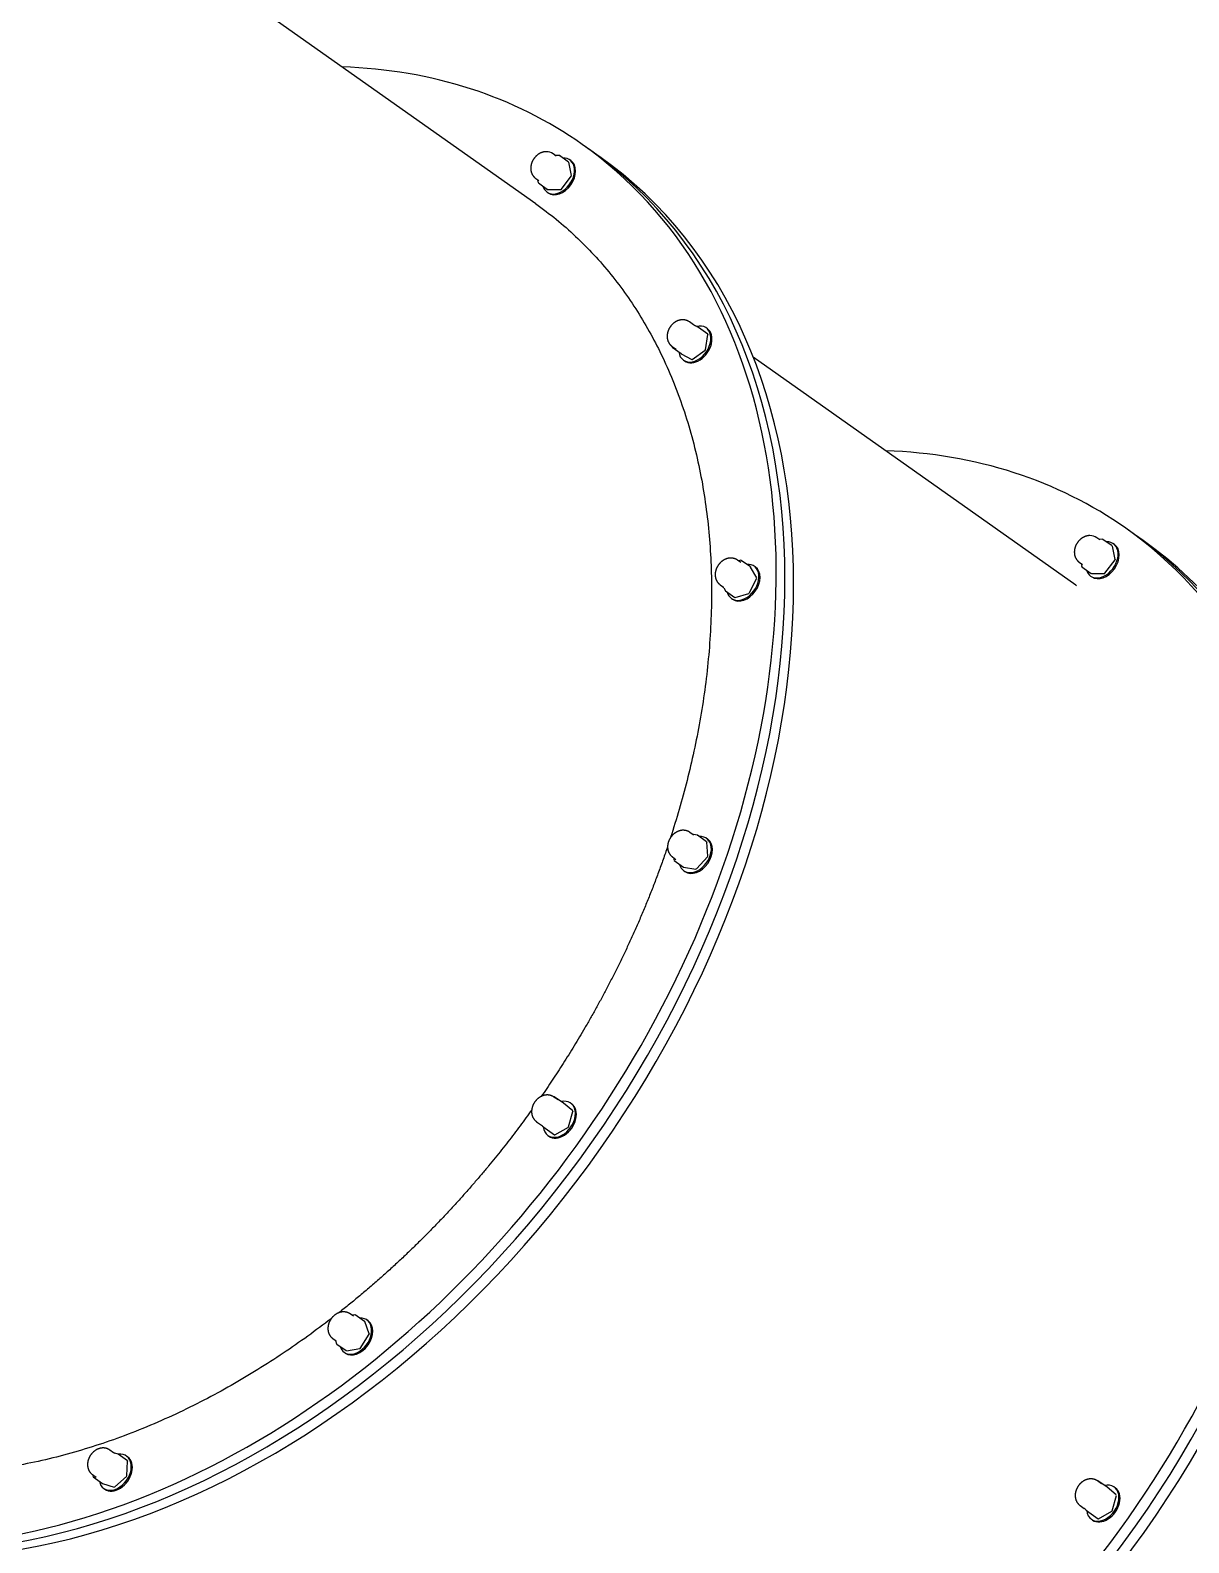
# Model space of a CAD drawing. Header units: millimetres. Extents: x 246416442 to 246896683, y 7418963194 to 7419503218.
# Drawn here: x 246837355 to 246837970, y 7419443311 to 7419444114 of the extents above; entities that cross this region are included whole.
import ezdxf
from ezdxf.lldxf.tags import DXFTag

# ---------------------------------------------------------------- set-up
doc = ezdxf.new("R2010")
doc.units = ezdxf.units.MM
doc.layers.add('L-Hatch Boundary', color=1, linetype='Continuous')
doc.layers.add('L-X-E-PLAY', color=9, linetype='Continuous')
doc.layers.add('L-SUB-SOIL DRAINAGE', color=170, linetype='SUBSOIL', lineweight=20)
doc.styles.get("Standard").update_dxf_attribs({"font": 'arial.ttf'})
tags = doc.linetypes.add('SUBSOIL', pattern='A,12.7,-5.08,["SSD",Standard,S=2.54,R=0,X=-2.54,Y=-1.27],-6.35', length=24.13).pattern_tags.tags
tags[6] = DXFTag(74, 10)

# ---------------------------------------------------------------- blocks, each defined once
blk = doc.blocks.new('Kubus Triple - Moduplay')
at = {"layer": 'L-X-E-PLAY', "lineweight": 25}
for p, q in [((-138899.23, -698636.68), (-139529.47, -698006.45)), ((-138865.49, -698613.86), (-138869.49, -698609.86)), ((-138884.16, -698613.57), (-138885.61, -698612.12)), ((-138882.6, -698613.52), (-138884.51, -698613.2)), ((-138878.22, -698617.84), (-138882.47, -698613.59)), ((-138877.86, -698625.21), (-138878.14, -698618.01)), ((-138876.91, -698617.29), (-138877.41, -698616.79)), ((-138861.49, -698617.86), (-138865.49, -698613.86)), ((-138896.93, -698623.43), (-138895.48, -698624.88)), ((-138896.09, -698624.27), (-138896.03, -698625.92)), ((-138895.95, -698626.08), (-138891.7, -698630.33)), ((-138884.51, -698631.48), (-138877.94, -698625.41)), ((-138892.26, -698631.64), (-138891.76, -698632.14)), ((-138891.57, -698630.4), (-138884.72, -698631.54)), ((-138827.5, -698714.26), (-138829.37, -698712.39)), ((-138825.17, -698716.15), (-138826.54, -698715.04)), ((-138820.9, -698720.42), (-138825.15, -698716.17)), ((-138840.78, -698723.61), (-138840.84, -698723.79)), ((-138840.78, -698724.05), (-138836.53, -698728.3)), ((-138840.68, -698723.71), (-138838.82, -698725.57)), ((-138823.54, -698728.43), (-138820.84, -698720.68)), ((-138820.67, -698717.56), (-138821.17, -698717.06)), ((-138836.51, -698728.32), (-138831.58, -698732.3)), ((-138836.01, -698731.91), (-138835.51, -698732.41)), ((-138831.31, -698732.33), (-138823.67, -698728.57)), ((-138650.77, -698885.15), (-138799.22, -698736.7)), ((-138824.14, -698843.01), (-138825.72, -698841.43)), ((-138824.07, -698841.79), (-138825.22, -698841.92)), ((-138819.61, -698846.11), (-138823.86, -698841.86)), ((-138837.03, -698852.74), (-138835.45, -698854.32)), ((-138822.58, -698859.77), (-138817.31, -698852.66)), ((-138817.27, -698852.42), (-138819.55, -698846.2)), ((-138817.01, -698846.6), (-138817.51, -698846.1)), ((-138835.46, -698854.61), (-138834.82, -698856.34)), ((-138834.77, -698856.43), (-138830.52, -698860.68)), ((-138830.31, -698860.75), (-138822.76, -698859.87)), ((-138615.49, -698863.86), (-138619.49, -698859.86)), ((-138832.36, -698860.95), (-138831.86, -698861.45)), ((-138634.16, -698863.57), (-138635.61, -698862.12)), ((-138632.6, -698863.52), (-138634.51, -698863.2)), ((-138628.22, -698867.84), (-138632.47, -698863.59)), ((-138627.86, -698875.21), (-138628.14, -698868.01)), ((-138626.91, -698867.29), (-138627.41, -698866.79)), ((-138611.49, -698867.86), (-138615.49, -698863.86)), ((-138646.93, -698873.43), (-138645.48, -698874.88)), ((-138646.09, -698874.27), (-138646.03, -698875.92)), ((-138645.95, -698876.08), (-138641.7, -698880.33)), ((-138634.51, -698881.48), (-138627.94, -698875.41)), ((-138642.26, -698881.64), (-138641.76, -698882.14)), ((-138641.57, -698880.4), (-138634.72, -698881.54)), ((-138873.65, -698981.14), (-138875.21, -698979.58)), ((-138871.68, -698981.67), (-138873.44, -698981.08)), ((-138867.33, -698985.99), (-138871.58, -698981.74)), ((-138867.99, -698993.7), (-138867.26, -698986.19)), ((-138866.51, -698984.75), (-138867.01, -698984.25)), ((-138886.52, -698990.9), (-138884.97, -698992.46)), ((-138885.98, -698991.44), (-138886.1, -698992.67)), ((-138886.03, -698992.87), (-138881.78, -698997.12)), ((-138881.69, -698997.18), (-138875.37, -698999.31)), ((-138875.14, -698999.27), (-138868.09, -698993.88)), ((-138881.86, -698999.1), (-138881.36, -698999.6)), ((-138970.37, -699105.64), (-138970.47, -699105.68)), ((-138968.43, -699107.71), (-138970.32, -699105.83)), ((-138965.86, -699109.95), (-138970.11, -699105.7)), ((-138981.63, -699117.14), (-138979.75, -699119.02)), ((-138961.73, -699114.78), (-138965.85, -699109.96)), ((-138965.32, -699122.72), (-138961.7, -699115.05)), ((-138961.62, -699110.99), (-138962.12, -699110.49)), ((-138978.88, -699120.03), (-138977.73, -699121.37)), ((-138977.72, -699121.39), (-138973.47, -699125.64)), ((-138976.97, -699125.34), (-138976.47, -699125.84)), ((-138973.21, -699125.69), (-138965.46, -699122.85)), ((-139095.1, -699202.4), (-139096.56, -699200.93)), ((-139094.18, -699201.75), (-139095.77, -699201.73)), ((-139089.76, -699206.08), (-139094.01, -699201.83)), ((-139088.4, -699212.98), (-139089.69, -699206.21)), ((-139087.86, -699206.1), (-139088.36, -699205.6)), ((-139107.87, -699212.25), (-139106.41, -699213.71)), ((-139106.73, -699213.46), (-139106.38, -699215.34)), ((-139094.43, -699219.84), (-139088.46, -699213.19)), ((-139106.31, -699215.47), (-139102.06, -699219.72)), ((-139103.21, -699220.45), (-139102.71, -699220.95)), ((-139101.88, -699219.8), (-139094.62, -699219.92)), ((-139232.99, -699252.15), (-139234.72, -699250.43)), ((-139230.79, -699253.31), (-139232.36, -699252.45)), ((-139226.48, -699257.6), (-139230.73, -699253.35)), ((-139246.03, -699261.74), (-139244.3, -699263.47)), ((-139245.8, -699261.97), (-139245.96, -699262.71)), ((-139228.14, -699265.53), (-139226.41, -699257.83)), ((-139226.01, -699255.6), (-139226.51, -699255.1)), ((-139245.9, -699262.94), (-139241.65, -699267.19)), ((-139241.59, -699267.23), (-139235.91, -699270.31)), ((-139241.36, -699269.95), (-139240.86, -699270.45)), ((-139235.66, -699270.31), (-139228.25, -699265.69)), ((-138720.37, -699355.64), (-138720.47, -699355.68)), ((-138718.43, -699357.71), (-138720.32, -699355.83)), ((-138715.86, -699359.95), (-138720.11, -699355.7)), ((-138711.73, -699364.78), (-138715.85, -699359.96)), ((-138715.32, -699372.72), (-138711.7, -699365.05)), ((-138711.62, -699360.99), (-138712.12, -699360.49)), ((-138731.63, -699367.14), (-138729.75, -699369.02)), ((-138728.88, -699370.03), (-138727.73, -699371.37)), ((-138727.72, -699371.39), (-138723.47, -699375.64)), ((-138723.21, -699375.69), (-138715.46, -699372.85)), ((-138726.97, -699375.34), (-138726.47, -699375.84))]:
    blk.add_line(p, q, dxfattribs=at)
for centre, radius, start, end in [((-138889.96, -698616.5), 6.17, 45.19613, 80.94328), ((-138882.77, -698603.12), 10.23, 260.08942, 260.23291), ((-138882.64, -698613.77), 0.25, 44.99999, 80.56826), ((-138878.39, -698618.02), 0.25, 2.24306, 44.99999), ((-138895.78, -698625.91), 0.25, 182.24306, 224.99999), ((-138878.11, -698625.22), 0.25, 312.75257, 334.67432), ((-138878.11, -698625.22), 0.25, 334.67432, 2.24306), ((-138891.53, -698630.16), 0.25, 224.99999, 260.56826), ((-138884.68, -698631.29), 0.25, 260.56826, 312.75257), ((-138833.49, -698716.49), 5.81, 44.8565, 51.16245), ((-138768.1, -698643.16), 92.64, 230.06844, 230.88694), ((-138825.32, -698716.34), 0.25, 44.99999, 51.1025), ((-138840.61, -698723.87), 0.25, 160.77018, 224.99999), ((-138821.07, -698720.59), 0.25, 340.77018, 44.99999), ((-138836.36, -698728.12), 0.25, 224.99999, 231.1025), ((-138831.42, -698732.11), 0.25, 231.1025, 296.22433), ((-138823.78, -698728.34), 0.25, 296.22433, 318.05991), ((-138823.78, -698728.34), 0.25, 318.05991, 340.77018), ((-138828.18, -698847.11), 5.76, 45.36303, 45.43267), ((-138824.04, -698842.04), 0.25, 44.99999, 96.68387), ((-138819.79, -698846.29), 0.25, 20.093, 44.99999), ((-138817.51, -698852.51), 0.25, 323.41989, 20.093), ((-138851.37, -698860.57), 16.99, 20.54825, 22.31591), ((-138834.59, -698856.26), 0.25, 200.093, 224.99999), ((-138830.34, -698860.51), 0.25, 224.99999, 276.68387), ((-138822.79, -698859.62), 0.25, 276.68387, 301.92941), ((-138822.79, -698859.62), 0.25, 301.92941, 323.41989), ((-138639.96, -698866.5), 6.17, 45.19613, 80.94328), ((-138632.77, -698853.12), 10.23, 260.08942, 260.23291), ((-138632.64, -698863.77), 0.25, 44.99999, 80.56826), ((-138628.39, -698868.02), 0.25, 2.24306, 44.99999), ((-138645.78, -698875.91), 0.25, 182.24306, 224.99999), ((-138628.11, -698875.22), 0.25, 312.75257, 334.67432), ((-138628.11, -698875.22), 0.25, 334.67432, 2.24306), ((-138641.53, -698880.16), 0.25, 224.99999, 260.56826), ((-138634.68, -698881.29), 0.25, 260.56826, 312.75257), ((-138868.16, -698965.85), 16.12, 249.25618, 250.88612), ((-138871.76, -698981.91), 0.25, 44.99999, 71.37663), ((-138867.51, -698986.16), 0.25, 354.44629, 44.99999), ((-138885.86, -698992.69), 0.25, 174.44629, 224.99999), ((-138881.61, -698996.94), 0.25, 224.99999, 251.37663), ((-138868.24, -698993.68), 0.25, 307.40658, 354.44629), ((-138875.29, -698999.07), 0.25, 251.37663, 283.71262), ((-138875.29, -698999.07), 0.25, 283.71262, 307.40658), ((-138970.29, -699105.88), 0.25, 44.99999, 110.18854), ((-138966.04, -699110.13), 0.25, 40.51204, 44.99999), ((-138961.92, -699114.94), 0.25, 334.67432, 40.51204), ((-139076.99, -699204.35), 129.37, 40.67581, 41.29179), ((-138977.54, -699121.21), 0.25, 220.51204, 224.99999), ((-138973.29, -699125.46), 0.25, 224.99999, 290.18854), ((-138965.55, -699122.61), 0.25, 290.18854, 334.67432), ((-139094.18, -699202), 0.25, 44.99999, 88.99599), ((-139089.93, -699206.25), 0.25, 10.78795, 44.99999), ((-139117.39, -699215.55), 10.86, 11.12378, 11.61007), ((-139088.64, -699213.03), 0.25, 318.05991, 10.78795), ((-139106.13, -699215.3), 0.25, 190.78795, 224.99999), ((-139101.88, -699219.55), 0.25, 224.99999, 268.99599), ((-139094.62, -699219.67), 0.25, 268.99599, 318.05991), ((-139218.1, -699226.67), 29.47, 239.31321, 241.04026), ((-139234.69, -699253.89), 2.42, 45.43453, 45.56947), ((-139230.9, -699253.53), 0.25, 44.99999, 61.4911), ((-139226.65, -699257.78), 0.25, 347.32333, 44.99999), ((-139245.72, -699262.76), 0.25, 167.32333, 224.99999), ((-139239.94, -699259.12), 6.16, 224.84836, 225.14553), ((-139241.47, -699267.01), 0.25, 224.99999, 241.4911), ((-139235.79, -699270.1), 0.25, 241.4911, 301.92941), ((-139228.39, -699265.48), 0.25, 301.92941, 347.32333), ((-138720.29, -699355.88), 0.25, 44.99999, 110.18854), ((-138716.04, -699360.13), 0.25, 40.51204, 44.99999), ((-138711.92, -699364.94), 0.25, 334.67432, 40.51204), ((-138826.99, -699454.35), 129.37, 40.67581, 41.29179), ((-138727.54, -699371.21), 0.25, 220.51204, 224.99999), ((-138715.55, -699372.61), 0.25, 290.18854, 334.67432), ((-138723.29, -699375.46), 0.25, 224.99999, 290.18854)]:
    blk.add_arc(centre, radius, start, end, dxfattribs=at)
for centre, major_axis, start_param, end_param in [((-139173.54, -698913.92), (304.06, 304.06), 0, 0.434724), ((-139173.54, -698913.92), (304.06, 304.06), 2.706863, 6.283185), ((-139169.54, -698917.92), (304.06, 304.06), 3.141593, 6.283185), ((-139169.54, -698917.92), (304.06, 304.06), 3.141593, 6.283185), ((-139165.54, -698921.92), (304.06, 304.06), 3.141593, 6.283185), ((-138884.83, -698624.21), (-7.42, -7.42), 0, 3.64741), ((-138884.33, -698624.71), (-7.42, -7.42), 0, 3.14159), ((-138884.83, -698624.21), (-7.42, -7.42), 5.777368, 6.283185), ((-138828.59, -698724.48), (-7.42, -7.42), 6.283183, 10.101195), ((-138828.09, -698724.98), (-7.42, -7.42), 6.283183, 9.424778), ((-138828.59, -698724.48), (-7.42, -7.42), 5.62635, 6.283183), ((-138923.54, -699163.92), (304.06, 304.06), 0, 0.434747), ((-138824.94, -698853.52), (-7.42, -7.42), 0, 3.681013), ((-138824.44, -698854.02), (-7.42, -7.42), 0, 3.14159), ((-138923.54, -699163.92), (304.06, 304.06), 2.706846, 6.283185), ((-138824.94, -698853.52), (-7.42, -7.42), 5.743765, 6.283185), ((-138919.54, -699167.92), (304.06, 304.06), 3.141593, 6.283185), ((-138919.54, -699167.92), (304.06, 304.06), 3.141593, 6.283185), ((-138915.54, -699171.92), (304.06, 304.06), 3.141593, 6.283185), ((-138634.83, -698874.21), (-7.42, -7.42), 0, 3.64741), ((-138634.33, -698874.71), (-7.42, -7.42), 0, 3.14159), ((-138634.83, -698874.21), (-7.42, -7.42), 5.777368, 6.283185), ((-138926.54, -699160.92), (275.77, 275.77), 6.281543, 6.283185), ((-138874.43, -698991.68), (-7.42, -7.42), 0, 3.674499), ((-138873.93, -698992.18), (-7.42, -7.42), 0, 3.14159), ((-138874.43, -698991.68), (-7.42, -7.42), 5.750279, 6.283185), ((-138969.54, -699117.92), (-7.42, -7.42), 0, 3.810684), ((-138969.04, -699118.42), (-7.42, -7.42), 6.283183, 9.424778), ((-138969.54, -699117.92), (-7.42, -7.42), 5.5979, 6.283185), ((-139095.78, -699213.03), (-7.42, -7.42), 0, 3.649707), ((-139095.28, -699213.53), (-7.42, -7.42), 0, 3.14159), ((-139095.78, -699213.03), (-7.42, -7.42), 5.775071, 6.283185), ((-139233.94, -699262.52), (-7.42, -7.42), 6.283183, 10.010055), ((-139233.44, -699263.02), (-7.42, -7.42), 6.283183, 9.424778), ((-139233.94, -699262.52), (-7.42, -7.42), 5.697908, 6.283183), ((-138719.54, -699367.92), (-7.42, -7.42), 6.283183, 10.09387), ((-138719.04, -699368.42), (-7.42, -7.42), 6.283183, 9.424778), ((-138719.54, -699367.92), (-7.42, -7.42), 5.5979, 6.283183)]:
    blk.add_ellipse(centre, major_axis=major_axis, ratio=0.707107, start_param=start_param, end_param=end_param, dxfattribs=at)
for points, knots in [([(-138888.99, -698610.4), (-138889.06, -698610.39), (-138889.2, -698610.37), (-138889.43, -698610.34), (-138889.67, -698610.32), (-138889.92, -698610.31), (-138890.16, -698610.31), (-138890.41, -698610.32), (-138890.66, -698610.33), (-138890.91, -698610.35), (-138891.17, -698610.39), (-138891.42, -698610.43), (-138891.67, -698610.48), (-138891.92, -698610.54), (-138892.18, -698610.6), (-138892.43, -698610.68), (-138892.68, -698610.76), (-138892.92, -698610.85), (-138893.17, -698610.95), (-138893.42, -698611.06), (-138893.66, -698611.18), (-138893.9, -698611.3), (-138894.13, -698611.44), (-138894.37, -698611.57), (-138894.6, -698611.72), (-138894.82, -698611.87), (-138895.04, -698612.03), (-138895.26, -698612.2), (-138895.47, -698612.37), (-138895.68, -698612.55), (-138895.88, -698612.73), (-138896.08, -698612.93), (-138896.27, -698613.12), (-138896.46, -698613.32), (-138896.64, -698613.53), (-138896.81, -698613.74), (-138896.98, -698613.96), (-138897.14, -698614.18), (-138897.3, -698614.4), (-138897.44, -698614.63), (-138897.58, -698614.87), (-138897.72, -698615.11), (-138897.85, -698615.35), (-138897.96, -698615.59), (-138898.08, -698615.84), (-138898.18, -698616.09), (-138898.27, -698616.34), (-138898.36, -698616.6), (-138898.44, -698616.85), (-138898.51, -698617.11), (-138898.57, -698617.37), (-138898.62, -698617.63), (-138898.66, -698617.89), (-138898.69, -698618.15), (-138898.72, -698618.4), (-138898.73, -698618.66), (-138898.74, -698618.92), (-138898.73, -698619.17), (-138898.72, -698619.42), (-138898.7, -698619.67), (-138898.66, -698619.92), (-138898.62, -698620.17), (-138898.57, -698620.41), (-138898.52, -698620.65), (-138898.45, -698620.88), (-138898.37, -698621.11), (-138898.29, -698621.34), (-138898.2, -698621.56), (-138898.1, -698621.78), (-138897.99, -698621.99), (-138897.88, -698622.2), (-138897.76, -698622.4), (-138897.63, -698622.59), (-138897.49, -698622.79), (-138897.34, -698622.97), (-138897.2, -698623.15), (-138897.05, -698623.31), (-138896.97, -698623.39), (-138896.93, -698623.43)], [0, 0, 0, 0, 0.010159, 0.02286, 0.035606, 0.048418, 0.061298, 0.074246, 0.087263, 0.100347, 0.113496, 0.126709, 0.139981, 0.153309, 0.166687, 0.180112, 0.193577, 0.207077, 0.220607, 0.234162, 0.247737, 0.261327, 0.274929, 0.28854, 0.302157, 0.315777, 0.3294, 0.343026, 0.356653, 0.370283, 0.383916, 0.397553, 0.411196, 0.424845, 0.438501, 0.452166, 0.46584, 0.479525, 0.49322, 0.506926, 0.520643, 0.53437, 0.548104, 0.561843, 0.575583, 0.589321, 0.603051, 0.616768, 0.630466, 0.64414, 0.657782, 0.671386, 0.684946, 0.698455, 0.711908, 0.725299, 0.738626, 0.751884, 0.765072, 0.778187, 0.791229, 0.804198, 0.817096, 0.829923, 0.842683, 0.855377, 0.868009, 0.880582, 0.8931, 0.905567, 0.917987, 0.930364, 0.942702, 0.955006, 0.96728, 0.979529, 0.991757, 1, 1, 1, 1]), ([(-138829.84, -698711.96), (-138829.9, -698711.92), (-138830.01, -698711.83), (-138830.2, -698711.7), (-138830.39, -698711.57), (-138830.59, -698711.45), (-138830.79, -698711.33), (-138831, -698711.23), (-138831.22, -698711.13), (-138831.43, -698711.04), (-138831.65, -698710.96), (-138831.88, -698710.88), (-138832.1, -698710.82), (-138832.34, -698710.76), (-138832.57, -698710.71), (-138832.81, -698710.67), (-138833.05, -698710.63), (-138833.29, -698710.61), (-138833.53, -698710.59), (-138833.78, -698710.58), (-138834.03, -698710.59), (-138834.28, -698710.6), (-138834.53, -698710.61), (-138834.78, -698710.64), (-138835.03, -698710.68), (-138835.29, -698710.72), (-138835.54, -698710.78), (-138835.79, -698710.84), (-138836.04, -698710.91), (-138836.29, -698710.99), (-138836.54, -698711.08), (-138836.79, -698711.17), (-138837.04, -698711.28), (-138837.28, -698711.39), (-138837.52, -698711.51), (-138837.76, -698711.63), (-138837.99, -698711.77), (-138838.22, -698711.91), (-138838.45, -698712.06), (-138838.67, -698712.22), (-138838.89, -698712.38), (-138839.11, -698712.55), (-138839.32, -698712.72), (-138839.52, -698712.9), (-138839.72, -698713.09), (-138839.92, -698713.28), (-138840.11, -698713.48), (-138840.29, -698713.69), (-138840.47, -698713.9), (-138840.64, -698714.11), (-138840.81, -698714.33), (-138840.97, -698714.55), (-138841.12, -698714.78), (-138841.26, -698715.01), (-138841.4, -698715.25), (-138841.53, -698715.49), (-138841.65, -698715.73), (-138841.77, -698715.97), (-138841.88, -698716.22), (-138841.98, -698716.47), (-138842.07, -698716.73), (-138842.15, -698716.98), (-138842.22, -698717.24), (-138842.29, -698717.5), (-138842.35, -698717.76), (-138842.39, -698718.02), (-138842.43, -698718.27), (-138842.46, -698718.53), (-138842.48, -698718.79), (-138842.49, -698719.05), (-138842.49, -698719.3), (-138842.48, -698719.56), (-138842.46, -698719.81), (-138842.44, -698720.06), (-138842.4, -698720.3), (-138842.36, -698720.55), (-138842.31, -698720.79), (-138842.24, -698721.02), (-138842.17, -698721.26), (-138842.09, -698721.49), (-138842.01, -698721.71), (-138841.91, -698721.93), (-138841.81, -698722.15), (-138841.7, -698722.36), (-138841.58, -698722.56), (-138841.45, -698722.76), (-138841.32, -698722.95), (-138841.18, -698723.14), (-138841.03, -698723.32), (-138840.88, -698723.5), (-138840.76, -698723.63), (-138840.7, -698723.69), (-138840.68, -698723.71)], [0, 0, 0, 0, 0.009482, 0.019918, 0.030358, 0.040809, 0.051275, 0.061759, 0.072265, 0.082798, 0.093362, 0.103961, 0.114598, 0.125276, 0.136001, 0.146773, 0.157598, 0.168476, 0.17941, 0.190402, 0.201451, 0.21256, 0.223727, 0.23495, 0.246229, 0.257561, 0.268942, 0.280369, 0.291838, 0.303344, 0.314882, 0.326449, 0.33804, 0.349649, 0.361274, 0.372911, 0.384557, 0.396209, 0.407865, 0.419524, 0.431185, 0.442848, 0.454512, 0.466179, 0.477849, 0.489523, 0.501202, 0.512887, 0.524579, 0.536278, 0.547986, 0.559702, 0.571429, 0.583164, 0.594908, 0.60666, 0.618417, 0.630177, 0.641937, 0.653693, 0.66544, 0.677174, 0.68889, 0.700582, 0.712245, 0.723872, 0.735459, 0.747001, 0.758493, 0.76993, 0.781311, 0.792632, 0.803892, 0.81509, 0.826225, 0.837298, 0.84831, 0.859264, 0.870159, 0.881001, 0.89179, 0.90253, 0.913224, 0.923876, 0.93449, 0.945068, 0.955615, 0.966134, 0.97663, 0.987105, 0.997565, 1, 1, 1, 1]), ([(-138825.72, -698841.43), (-138825.75, -698841.39), (-138825.84, -698841.31), (-138825.99, -698841.17), (-138826.17, -698841.02), (-138826.35, -698840.88), (-138826.54, -698840.74), (-138826.73, -698840.61), (-138826.93, -698840.49), (-138827.13, -698840.38), (-138827.34, -698840.27), (-138827.55, -698840.17), (-138827.77, -698840.08), (-138827.99, -698840), (-138828.21, -698839.92), (-138828.44, -698839.85), (-138828.67, -698839.8), (-138828.91, -698839.75), (-138829.14, -698839.7), (-138829.38, -698839.67), (-138829.63, -698839.65), (-138829.87, -698839.63), (-138830.12, -698839.62), (-138830.37, -698839.62), (-138830.61, -698839.63), (-138830.87, -698839.65), (-138831.12, -698839.68), (-138831.37, -698839.71), (-138831.62, -698839.76), (-138831.87, -698839.81), (-138832.13, -698839.87), (-138832.38, -698839.94), (-138832.63, -698840.02), (-138832.88, -698840.11), (-138833.13, -698840.2), (-138833.37, -698840.31), (-138833.62, -698840.42), (-138833.86, -698840.54), (-138834.1, -698840.67), (-138834.33, -698840.8), (-138834.56, -698840.94), (-138834.79, -698841.09), (-138835.01, -698841.25), (-138835.23, -698841.41), (-138835.45, -698841.58), (-138835.66, -698841.75), (-138835.86, -698841.93), (-138836.06, -698842.12), (-138836.26, -698842.31), (-138836.45, -698842.51), (-138836.63, -698842.71), (-138836.81, -698842.92), (-138836.98, -698843.14), (-138837.15, -698843.36), (-138837.31, -698843.58), (-138837.46, -698843.81), (-138837.6, -698844.04), (-138837.74, -698844.27), (-138837.87, -698844.51), (-138838, -698844.75), (-138838.11, -698845), (-138838.22, -698845.25), (-138838.32, -698845.5), (-138838.41, -698845.75), (-138838.49, -698846.01), (-138838.57, -698846.27), (-138838.63, -698846.52), (-138838.69, -698846.78), (-138838.74, -698847.04), (-138838.78, -698847.3), (-138838.81, -698847.56), (-138838.83, -698847.82), (-138838.84, -698848.07), (-138838.84, -698848.33), (-138838.83, -698848.58), (-138838.81, -698848.83), (-138838.79, -698849.08), (-138838.75, -698849.33), (-138838.71, -698849.57), (-138838.66, -698849.81), (-138838.59, -698850.05), (-138838.52, -698850.28), (-138838.45, -698850.51), (-138838.36, -698850.74), (-138838.26, -698850.96), (-138838.16, -698851.17), (-138838.05, -698851.38), (-138837.93, -698851.59), (-138837.81, -698851.79), (-138837.68, -698851.98), (-138837.54, -698852.17), (-138837.39, -698852.35), (-138837.24, -698852.53), (-138837.11, -698852.66), (-138837.05, -698852.73), (-138837.03, -698852.74)], [0, 0, 0, 0, 0.006249, 0.016398, 0.026541, 0.036682, 0.046825, 0.056975, 0.067134, 0.077306, 0.087497, 0.09771, 0.107948, 0.118216, 0.128517, 0.138856, 0.149235, 0.159658, 0.170128, 0.180648, 0.191221, 0.201848, 0.21253, 0.22327, 0.234066, 0.244919, 0.255827, 0.266789, 0.277802, 0.288864, 0.299971, 0.311118, 0.322302, 0.333517, 0.34476, 0.356027, 0.367312, 0.378612, 0.389924, 0.401245, 0.412572, 0.423902, 0.435236, 0.446572, 0.457909, 0.469248, 0.48059, 0.491934, 0.503282, 0.514635, 0.525994, 0.537359, 0.548732, 0.560113, 0.571502, 0.582901, 0.594309, 0.605725, 0.617149, 0.628578, 0.64001, 0.651442, 0.66287, 0.67429, 0.685698, 0.697088, 0.708455, 0.719793, 0.731098, 0.742364, 0.753586, 0.764759, 0.77588, 0.786946, 0.797954, 0.808902, 0.81979, 0.830617, 0.841384, 0.852092, 0.862742, 0.873336, 0.883877, 0.894368, 0.90481, 0.915208, 0.925565, 0.935884, 0.946169, 0.956423, 0.96665, 0.976853, 0.987037, 0.997206, 1, 1, 1, 1]), ([(-138638.99, -698860.4), (-138639.06, -698860.39), (-138639.2, -698860.37), (-138639.43, -698860.34), (-138639.67, -698860.32), (-138639.92, -698860.31), (-138640.16, -698860.31), (-138640.41, -698860.32), (-138640.66, -698860.33), (-138640.91, -698860.35), (-138641.17, -698860.39), (-138641.42, -698860.43), (-138641.67, -698860.48), (-138641.92, -698860.54), (-138642.18, -698860.6), (-138642.43, -698860.68), (-138642.68, -698860.76), (-138642.92, -698860.85), (-138643.17, -698860.95), (-138643.42, -698861.06), (-138643.66, -698861.18), (-138643.9, -698861.3), (-138644.13, -698861.44), (-138644.37, -698861.57), (-138644.6, -698861.72), (-138644.82, -698861.87), (-138645.04, -698862.03), (-138645.26, -698862.2), (-138645.47, -698862.37), (-138645.68, -698862.55), (-138645.88, -698862.73), (-138646.08, -698862.93), (-138646.27, -698863.12), (-138646.46, -698863.32), (-138646.64, -698863.53), (-138646.81, -698863.74), (-138646.98, -698863.96), (-138647.14, -698864.18), (-138647.3, -698864.4), (-138647.44, -698864.63), (-138647.58, -698864.87), (-138647.72, -698865.11), (-138647.85, -698865.35), (-138647.96, -698865.59), (-138648.08, -698865.84), (-138648.18, -698866.09), (-138648.27, -698866.34), (-138648.36, -698866.6), (-138648.44, -698866.85), (-138648.51, -698867.11), (-138648.57, -698867.37), (-138648.62, -698867.63), (-138648.66, -698867.89), (-138648.69, -698868.15), (-138648.72, -698868.4), (-138648.73, -698868.66), (-138648.74, -698868.92), (-138648.73, -698869.17), (-138648.72, -698869.42), (-138648.7, -698869.67), (-138648.66, -698869.92), (-138648.62, -698870.17), (-138648.57, -698870.41), (-138648.52, -698870.65), (-138648.45, -698870.88), (-138648.37, -698871.11), (-138648.29, -698871.34), (-138648.2, -698871.56), (-138648.1, -698871.78), (-138647.99, -698871.99), (-138647.88, -698872.2), (-138647.76, -698872.4), (-138647.63, -698872.59), (-138647.49, -698872.79), (-138647.34, -698872.97), (-138647.2, -698873.15), (-138647.05, -698873.31), (-138646.97, -698873.39), (-138646.93, -698873.43)], [0, 0, 0, 0, 0.010159, 0.02286, 0.035606, 0.048418, 0.061298, 0.074246, 0.087263, 0.100347, 0.113496, 0.126709, 0.139981, 0.153309, 0.166687, 0.180112, 0.193577, 0.207077, 0.220607, 0.234162, 0.247737, 0.261327, 0.274929, 0.28854, 0.302157, 0.315777, 0.3294, 0.343026, 0.356653, 0.370283, 0.383916, 0.397553, 0.411196, 0.424845, 0.438501, 0.452166, 0.46584, 0.479525, 0.49322, 0.506926, 0.520643, 0.53437, 0.548104, 0.561843, 0.575583, 0.589321, 0.603051, 0.616768, 0.630466, 0.64414, 0.657782, 0.671386, 0.684946, 0.698455, 0.711908, 0.725299, 0.738626, 0.751884, 0.765072, 0.778187, 0.791229, 0.804198, 0.817096, 0.829923, 0.842683, 0.855377, 0.868009, 0.880582, 0.8931, 0.905567, 0.917987, 0.930364, 0.942702, 0.955006, 0.96728, 0.979529, 0.991757, 1, 1, 1, 1]), ([(-138875.21, -698979.59), (-138875.23, -698979.56), (-138875.3, -698979.49), (-138875.44, -698979.36), (-138875.62, -698979.21), (-138875.8, -698979.07), (-138875.98, -698978.93), (-138876.18, -698978.8), (-138876.37, -698978.68), (-138876.58, -698978.56), (-138876.78, -698978.45), (-138876.99, -698978.35), (-138877.21, -698978.26), (-138877.43, -698978.17), (-138877.65, -698978.1), (-138877.88, -698978.03), (-138878.11, -698977.97), (-138878.34, -698977.91), (-138878.58, -698977.87), (-138878.82, -698977.83), (-138879.06, -698977.81), (-138879.3, -698977.79), (-138879.55, -698977.78), (-138879.8, -698977.78), (-138880.05, -698977.78), (-138880.3, -698977.8), (-138880.55, -698977.82), (-138880.8, -698977.86), (-138881.05, -698977.9), (-138881.31, -698977.95), (-138881.56, -698978.01), (-138881.81, -698978.08), (-138882.06, -698978.16), (-138882.31, -698978.24), (-138882.56, -698978.33), (-138882.81, -698978.44), (-138883.05, -698978.55), (-138883.29, -698978.66), (-138883.53, -698978.79), (-138883.77, -698978.92), (-138884, -698979.06), (-138884.23, -698979.21), (-138884.45, -698979.36), (-138884.67, -698979.52), (-138884.89, -698979.69), (-138885.1, -698979.86), (-138885.31, -698980.04), (-138885.51, -698980.23), (-138885.7, -698980.42), (-138885.89, -698980.62), (-138886.08, -698980.82), (-138886.26, -698981.02), (-138886.43, -698981.24), (-138886.6, -698981.45), (-138886.76, -698981.68), (-138886.92, -698981.9), (-138887.06, -698982.13), (-138887.2, -698982.37), (-138887.34, -698982.61), (-138887.46, -698982.85), (-138887.58, -698983.09), (-138887.69, -698983.34), (-138887.79, -698983.59), (-138887.88, -698983.84), (-138887.97, -698984.1), (-138888.05, -698984.35), (-138888.11, -698984.61), (-138888.17, -698984.87), (-138888.22, -698985.13), (-138888.26, -698985.39), (-138888.29, -698985.65), (-138888.32, -698985.91), (-138888.33, -698986.16), (-138888.33, -698986.42), (-138888.33, -698986.67), (-138888.31, -698986.93), (-138888.29, -698987.18), (-138888.26, -698987.42), (-138888.22, -698987.67), (-138888.17, -698987.91), (-138888.11, -698988.15), (-138888.04, -698988.38), (-138887.96, -698988.61), (-138887.88, -698988.84), (-138887.79, -698989.06), (-138887.68, -698989.27), (-138887.58, -698989.49), (-138887.46, -698989.69), (-138887.34, -698989.89), (-138887.21, -698990.09), (-138887.07, -698990.28), (-138886.92, -698990.46), (-138886.77, -698990.64), (-138886.64, -698990.79), (-138886.56, -698990.87), (-138886.52, -698990.9)], [0, 0, 0, 0, 0.003666, 0.013817, 0.023961, 0.034102, 0.044244, 0.054391, 0.064547, 0.074716, 0.084901, 0.095108, 0.105339, 0.115598, 0.125891, 0.136219, 0.146587, 0.156998, 0.167456, 0.177963, 0.188522, 0.199134, 0.209802, 0.220526, 0.231308, 0.242146, 0.25304, 0.263988, 0.274988, 0.286038, 0.297133, 0.30827, 0.319444, 0.330652, 0.341888, 0.353148, 0.364429, 0.375725, 0.387034, 0.398353, 0.409678, 0.421008, 0.43234, 0.443675, 0.455012, 0.46635, 0.477691, 0.489034, 0.500381, 0.511732, 0.523089, 0.534452, 0.545823, 0.557201, 0.568588, 0.579984, 0.59139, 0.602803, 0.614225, 0.625653, 0.637084, 0.648516, 0.659945, 0.671367, 0.682778, 0.694173, 0.705546, 0.716892, 0.728206, 0.739482, 0.750715, 0.761901, 0.773036, 0.784116, 0.795138, 0.806102, 0.817005, 0.827847, 0.83863, 0.849352, 0.860017, 0.870625, 0.881179, 0.891682, 0.902136, 0.912545, 0.922912, 0.93324, 0.943532, 0.953794, 0.964027, 0.974236, 0.984424, 0.994596, 1, 1, 1, 1]), ([(-138970.32, -699105.83), (-138970.37, -699105.78), (-138970.46, -699105.68), (-138970.63, -699105.54), (-138970.81, -699105.39), (-138970.99, -699105.25), (-138971.18, -699105.11), (-138971.37, -699104.98), (-138971.57, -699104.86), (-138971.78, -699104.75), (-138971.99, -699104.65), (-138972.2, -699104.55), (-138972.42, -699104.46), (-138972.64, -699104.38), (-138972.86, -699104.3), (-138973.09, -699104.24), (-138973.32, -699104.18), (-138973.56, -699104.13), (-138973.8, -699104.09), (-138974.04, -699104.06), (-138974.28, -699104.04), (-138974.52, -699104.02), (-138974.77, -699104.02), (-138975.02, -699104.02), (-138975.27, -699104.03), (-138975.52, -699104.05), (-138975.77, -699104.08), (-138976.02, -699104.12), (-138976.28, -699104.16), (-138976.53, -699104.22), (-138976.78, -699104.28), (-138977.03, -699104.35), (-138977.28, -699104.43), (-138977.53, -699104.52), (-138977.78, -699104.62), (-138978.03, -699104.73), (-138978.27, -699104.84), (-138978.51, -699104.96), (-138978.75, -699105.09), (-138978.98, -699105.22), (-138979.21, -699105.37), (-138979.44, -699105.52), (-138979.66, -699105.67), (-138979.88, -699105.84), (-138980.09, -699106.01), (-138980.3, -699106.18), (-138980.51, -699106.37), (-138980.71, -699106.56), (-138980.9, -699106.75), (-138981.09, -699106.95), (-138981.27, -699107.15), (-138981.45, -699107.36), (-138981.62, -699107.58), (-138981.78, -699107.8), (-138981.94, -699108.02), (-138982.09, -699108.25), (-138982.24, -699108.48), (-138982.37, -699108.72), (-138982.5, -699108.96), (-138982.62, -699109.2), (-138982.74, -699109.45), (-138982.84, -699109.7), (-138982.94, -699109.95), (-138983.03, -699110.2), (-138983.11, -699110.46), (-138983.19, -699110.71), (-138983.25, -699110.97), (-138983.3, -699111.23), (-138983.35, -699111.49), (-138983.39, -699111.75), (-138983.41, -699112.01), (-138983.43, -699112.27), (-138983.44, -699112.52), (-138983.44, -699112.78), (-138983.43, -699113.03), (-138983.41, -699113.28), (-138983.38, -699113.53), (-138983.35, -699113.78), (-138983.3, -699114.02), (-138983.25, -699114.26), (-138983.18, -699114.5), (-138983.11, -699114.73), (-138983.03, -699114.96), (-138982.94, -699115.18), (-138982.85, -699115.4), (-138982.74, -699115.61), (-138982.63, -699115.82), (-138982.51, -699116.03), (-138982.39, -699116.22), (-138982.25, -699116.42), (-138982.11, -699116.6), (-138981.96, -699116.79), (-138981.81, -699116.96), (-138981.69, -699117.08), (-138981.64, -699117.13), (-138981.63, -699117.14)], [0, 0, 0, 0, 0.008284, 0.018431, 0.028574, 0.038715, 0.048859, 0.05901, 0.069172, 0.079348, 0.089543, 0.09976, 0.110004, 0.120279, 0.130587, 0.140934, 0.151322, 0.161754, 0.172235, 0.182765, 0.193349, 0.203987, 0.214681, 0.225432, 0.236239, 0.247104, 0.258023, 0.268996, 0.280019, 0.29109, 0.302205, 0.31336, 0.324551, 0.335773, 0.347021, 0.358292, 0.36958, 0.380883, 0.392197, 0.403519, 0.414847, 0.426179, 0.437513, 0.448849, 0.460187, 0.471527, 0.482869, 0.494214, 0.505563, 0.516918, 0.528278, 0.539644, 0.551019, 0.562401, 0.573793, 0.585194, 0.596603, 0.608021, 0.619446, 0.630876, 0.642309, 0.65374, 0.665167, 0.676585, 0.68799, 0.699376, 0.710738, 0.72207, 0.733368, 0.744625, 0.755838, 0.767001, 0.778111, 0.789165, 0.800162, 0.811098, 0.821974, 0.832789, 0.843544, 0.85424, 0.864879, 0.875463, 0.885993, 0.896474, 0.906907, 0.917297, 0.927646, 0.937958, 0.948236, 0.958484, 0.968706, 0.978906, 0.989087, 0.999253, 1, 1, 1, 1]), ([(-139096.56, -699200.93), (-139096.62, -699200.88), (-139096.72, -699200.78), (-139096.89, -699200.63), (-139097.07, -699200.48), (-139097.25, -699200.34), (-139097.44, -699200.2), (-139097.64, -699200.08), (-139097.84, -699199.96), (-139098.04, -699199.85), (-139098.25, -699199.74), (-139098.47, -699199.64), (-139098.69, -699199.56), (-139098.91, -699199.48), (-139099.13, -699199.4), (-139099.36, -699199.34), (-139099.59, -699199.28), (-139099.83, -699199.24), (-139100.07, -699199.2), (-139100.31, -699199.17), (-139100.55, -699199.14), (-139100.79, -699199.13), (-139101.04, -699199.12), (-139101.29, -699199.13), (-139101.54, -699199.14), (-139101.79, -699199.16), (-139102.04, -699199.19), (-139102.3, -699199.23), (-139102.55, -699199.28), (-139102.8, -699199.33), (-139103.05, -699199.4), (-139103.3, -699199.47), (-139103.55, -699199.55), (-139103.8, -699199.64), (-139104.05, -699199.74), (-139104.3, -699199.85), (-139104.54, -699199.96), (-139104.78, -699200.08), (-139105.02, -699200.21), (-139105.25, -699200.35), (-139105.48, -699200.49), (-139105.71, -699200.64), (-139105.93, -699200.8), (-139106.15, -699200.97), (-139106.36, -699201.14), (-139106.57, -699201.31), (-139106.77, -699201.5), (-139106.97, -699201.69), (-139107.16, -699201.88), (-139107.35, -699202.08), (-139107.53, -699202.29), (-139107.71, -699202.5), (-139107.88, -699202.71), (-139108.04, -699202.93), (-139108.2, -699203.16), (-139108.35, -699203.38), (-139108.49, -699203.62), (-139108.63, -699203.85), (-139108.76, -699204.09), (-139108.88, -699204.34), (-139108.99, -699204.58), (-139109.1, -699204.83), (-139109.2, -699205.09), (-139109.28, -699205.34), (-139109.36, -699205.6), (-139109.44, -699205.85), (-139109.5, -699206.11), (-139109.55, -699206.37), (-139109.6, -699206.63), (-139109.63, -699206.89), (-139109.66, -699207.15), (-139109.67, -699207.4), (-139109.68, -699207.66), (-139109.68, -699207.92), (-139109.67, -699208.17), (-139109.65, -699208.42), (-139109.62, -699208.67), (-139109.58, -699208.91), (-139109.54, -699209.16), (-139109.48, -699209.4), (-139109.42, -699209.63), (-139109.34, -699209.86), (-139109.26, -699210.09), (-139109.17, -699210.31), (-139109.08, -699210.53), (-139108.97, -699210.75), (-139108.86, -699210.95), (-139108.74, -699211.16), (-139108.61, -699211.36), (-139108.48, -699211.55), (-139108.33, -699211.73), (-139108.19, -699211.91), (-139108.03, -699212.09), (-139107.93, -699212.19), (-139107.87, -699212.25)], [0, 0, 0, 0, 0.009508, 0.019655, 0.029797, 0.039938, 0.050083, 0.060235, 0.070397, 0.080576, 0.090773, 0.100993, 0.11124, 0.121519, 0.131831, 0.142182, 0.152575, 0.163013, 0.173499, 0.184036, 0.194625, 0.20527, 0.21597, 0.226728, 0.237542, 0.248413, 0.259339, 0.270317, 0.281347, 0.292423, 0.303543, 0.314702, 0.325897, 0.337122, 0.348373, 0.359645, 0.370936, 0.38224, 0.393555, 0.404878, 0.416206, 0.427538, 0.438872, 0.450208, 0.461546, 0.472886, 0.484228, 0.495574, 0.506923, 0.518278, 0.529639, 0.541006, 0.552381, 0.563765, 0.575157, 0.586559, 0.597969, 0.609388, 0.620814, 0.632244, 0.643676, 0.655107, 0.666533, 0.67795, 0.689352, 0.700735, 0.712094, 0.723422, 0.734715, 0.745967, 0.757174, 0.768331, 0.779434, 0.790482, 0.801471, 0.8124, 0.823268, 0.834076, 0.844824, 0.855513, 0.866145, 0.876722, 0.887246, 0.897721, 0.908149, 0.918533, 0.928877, 0.939185, 0.949459, 0.959704, 0.969923, 0.98012, 0.990298, 1, 1, 1, 1]), ([(-139234.72, -699250.43), (-139234.72, -699250.42), (-139234.78, -699250.36), (-139234.9, -699250.25), (-139235.08, -699250.09), (-139235.26, -699249.95), (-139235.44, -699249.81), (-139235.63, -699249.67), (-139235.83, -699249.55), (-139236.03, -699249.43), (-139236.24, -699249.32), (-139236.45, -699249.22), (-139236.66, -699249.12), (-139236.88, -699249.04), (-139237.1, -699248.96), (-139237.33, -699248.89), (-139237.56, -699248.82), (-139237.79, -699248.77), (-139238.03, -699248.72), (-139238.27, -699248.69), (-139238.51, -699248.66), (-139238.75, -699248.64), (-139238.99, -699248.62), (-139239.24, -699248.62), (-139239.49, -699248.63), (-139239.74, -699248.64), (-139239.99, -699248.66), (-139240.24, -699248.69), (-139240.5, -699248.73), (-139240.75, -699248.78), (-139241, -699248.84), (-139241.25, -699248.91), (-139241.51, -699248.98), (-139241.76, -699249.06), (-139242, -699249.16), (-139242.25, -699249.25), (-139242.5, -699249.36), (-139242.74, -699249.48), (-139242.98, -699249.6), (-139243.21, -699249.73), (-139243.45, -699249.87), (-139243.68, -699250.02), (-139243.9, -699250.17), (-139244.12, -699250.33), (-139244.34, -699250.49), (-139244.55, -699250.66), (-139244.76, -699250.84), (-139244.96, -699251.03), (-139245.16, -699251.22), (-139245.35, -699251.41), (-139245.54, -699251.61), (-139245.72, -699251.82), (-139245.9, -699252.03), (-139246.07, -699252.25), (-139246.23, -699252.47), (-139246.38, -699252.69), (-139246.53, -699252.92), (-139246.67, -699253.16), (-139246.81, -699253.39), (-139246.94, -699253.63), (-139247.06, -699253.88), (-139247.17, -699254.13), (-139247.27, -699254.38), (-139247.37, -699254.63), (-139247.45, -699254.88), (-139247.53, -699255.14), (-139247.6, -699255.39), (-139247.66, -699255.65), (-139247.72, -699255.91), (-139247.76, -699256.17), (-139247.79, -699256.43), (-139247.82, -699256.69), (-139247.83, -699256.95), (-139247.84, -699257.2), (-139247.84, -699257.46), (-139247.82, -699257.71), (-139247.8, -699257.96), (-139247.77, -699258.21), (-139247.73, -699258.45), (-139247.68, -699258.7), (-139247.63, -699258.93), (-139247.56, -699259.17), (-139247.49, -699259.4), (-139247.4, -699259.63), (-139247.31, -699259.85), (-139247.21, -699260.07), (-139247.11, -699260.28), (-139246.99, -699260.49), (-139246.87, -699260.69), (-139246.74, -699260.89), (-139246.61, -699261.08), (-139246.46, -699261.26), (-139246.31, -699261.44), (-139246.17, -699261.6), (-139246.08, -699261.7), (-139246.03, -699261.74)], [0, 0, 0, 0, 0.001219, 0.011372, 0.021518, 0.03166, 0.041802, 0.051948, 0.062101, 0.072267, 0.082448, 0.09265, 0.102875, 0.113128, 0.123412, 0.133732, 0.14409, 0.154491, 0.164938, 0.175433, 0.18598, 0.196579, 0.207234, 0.217945, 0.228713, 0.239538, 0.250419, 0.261355, 0.272344, 0.283382, 0.294467, 0.305594, 0.316761, 0.327961, 0.339191, 0.350447, 0.361723, 0.373017, 0.384323, 0.39564, 0.406964, 0.418293, 0.429626, 0.440961, 0.452297, 0.463636, 0.474976, 0.486319, 0.497665, 0.509016, 0.520372, 0.531734, 0.543103, 0.554479, 0.565865, 0.577259, 0.588663, 0.600075, 0.611495, 0.622922, 0.634353, 0.645785, 0.657216, 0.668641, 0.680055, 0.691455, 0.702834, 0.714187, 0.72551, 0.736796, 0.74804, 0.759238, 0.770386, 0.781479, 0.792516, 0.803494, 0.814412, 0.82527, 0.836067, 0.846804, 0.857482, 0.868104, 0.878671, 0.889187, 0.899653, 0.910072, 0.920449, 0.930787, 0.941088, 0.951357, 0.961597, 0.971812, 0.982005, 0.992181, 1, 1, 1, 1]), ([(-138720.32, -699355.83), (-138720.37, -699355.78), (-138720.46, -699355.68), (-138720.63, -699355.54), (-138720.81, -699355.39), (-138720.99, -699355.25), (-138721.18, -699355.11), (-138721.37, -699354.98), (-138721.57, -699354.86), (-138721.78, -699354.75), (-138721.99, -699354.65), (-138722.2, -699354.55), (-138722.42, -699354.46), (-138722.64, -699354.38), (-138722.86, -699354.3), (-138723.09, -699354.24), (-138723.32, -699354.18), (-138723.56, -699354.13), (-138723.8, -699354.09), (-138724.04, -699354.06), (-138724.28, -699354.04), (-138724.52, -699354.02), (-138724.77, -699354.02), (-138725.02, -699354.02), (-138725.27, -699354.03), (-138725.52, -699354.05), (-138725.77, -699354.08), (-138726.02, -699354.12), (-138726.28, -699354.16), (-138726.53, -699354.22), (-138726.78, -699354.28), (-138727.03, -699354.35), (-138727.28, -699354.43), (-138727.53, -699354.52), (-138727.78, -699354.62), (-138728.03, -699354.73), (-138728.27, -699354.84), (-138728.51, -699354.96), (-138728.75, -699355.09), (-138728.98, -699355.22), (-138729.21, -699355.37), (-138729.44, -699355.52), (-138729.66, -699355.67), (-138729.88, -699355.84), (-138730.09, -699356.01), (-138730.3, -699356.18), (-138730.51, -699356.37), (-138730.71, -699356.56), (-138730.9, -699356.75), (-138731.09, -699356.95), (-138731.27, -699357.15), (-138731.45, -699357.36), (-138731.62, -699357.58), (-138731.78, -699357.8), (-138731.94, -699358.02), (-138732.09, -699358.25), (-138732.24, -699358.48), (-138732.37, -699358.72), (-138732.5, -699358.96), (-138732.62, -699359.2), (-138732.74, -699359.45), (-138732.84, -699359.7), (-138732.94, -699359.95), (-138733.03, -699360.2), (-138733.11, -699360.46), (-138733.19, -699360.71), (-138733.25, -699360.97), (-138733.3, -699361.23), (-138733.35, -699361.49), (-138733.39, -699361.75), (-138733.41, -699362.01), (-138733.43, -699362.27), (-138733.44, -699362.52), (-138733.44, -699362.78), (-138733.43, -699363.03), (-138733.41, -699363.28), (-138733.38, -699363.53), (-138733.35, -699363.78), (-138733.3, -699364.02), (-138733.25, -699364.26), (-138733.18, -699364.5), (-138733.11, -699364.73), (-138733.03, -699364.96), (-138732.94, -699365.18), (-138732.85, -699365.4), (-138732.74, -699365.61), (-138732.63, -699365.82), (-138732.51, -699366.03), (-138732.39, -699366.22), (-138732.25, -699366.42), (-138732.11, -699366.6), (-138731.96, -699366.79), (-138731.81, -699366.96), (-138731.69, -699367.08), (-138731.64, -699367.13), (-138731.63, -699367.14)], [0, 0, 0, 0, 0.008284, 0.018431, 0.028574, 0.038715, 0.048859, 0.05901, 0.069172, 0.079348, 0.089543, 0.09976, 0.110004, 0.120279, 0.130587, 0.140934, 0.151322, 0.161754, 0.172235, 0.182765, 0.193349, 0.203987, 0.214681, 0.225432, 0.236239, 0.247104, 0.258023, 0.268996, 0.280019, 0.29109, 0.302205, 0.31336, 0.324551, 0.335773, 0.347021, 0.358292, 0.36958, 0.380883, 0.392197, 0.403519, 0.414847, 0.426179, 0.437513, 0.448849, 0.460187, 0.471527, 0.482869, 0.494214, 0.505563, 0.516918, 0.528278, 0.539644, 0.551019, 0.562401, 0.573793, 0.585194, 0.596603, 0.608021, 0.619446, 0.630876, 0.642309, 0.65374, 0.665167, 0.676585, 0.68799, 0.699376, 0.710738, 0.72207, 0.733368, 0.744625, 0.755838, 0.767001, 0.778111, 0.789165, 0.800162, 0.811098, 0.821974, 0.832789, 0.843544, 0.85424, 0.864879, 0.875463, 0.885993, 0.896474, 0.906907, 0.917297, 0.927646, 0.937958, 0.948236, 0.958484, 0.968706, 0.978906, 0.989087, 0.999253, 1, 1, 1, 1])]:
    blk.add_open_spline(points, degree=3, knots=knots, dxfattribs=at)
for points, weights in [([(-138899.23, -698636.68), (-138814.23, -698721.69), (-138819.23, -698854.29), (-138885.79, -698980.51)], [0.5, 0.500000001372, 0.571262613828, 0.713787837368]), ([(-138888.2, -698985.02), (-138912.6, -699030.14), (-138943.28, -699070.16), (-138976.9, -699104.32)], [0.720234851619, 0.792147029802, 0.881670049321, 0.988803910174]), ([(-138983.14, -699110.56), (-139017.3, -699144.18), (-139057.32, -699174.86), (-139102.43, -699199.26)], [0.988797648995, 0.881668414538, 0.792148726023, 0.720238583451]), ([(-139106.95, -699201.67), (-139233.17, -699268.23), (-139365.77, -699273.23), (-139450.78, -699188.22)], [0.713782513406, 0.571260835953, 0.499999998151, 0.5])]:
    blk.add_rational_spline(points, weights, degree=3, dxfattribs=at)

msp = doc.modelspace()

# ---------------------------------------------------------------- linework, layer by layer
at = {"layer": 'L-Hatch Boundary'}
for centre, radius, start, end in [((246837109.14, 7419443602.6), 6285, 47.96542, 198.07766), ((246837024.62, 7419443916.93), 6564.7, 255.024267, 9.584827)]:
    msp.add_arc(centre, radius, start, end, dxfattribs=at)
at = {"layer": 'L-SUB-SOIL DRAINAGE', "ltscale": 0.75, "flags": 128}
msp.add_lwpolyline([(246836375.8, 7419368838.04, 0.049859), (246836452.68, 7419367264.98, 1.020543), (246838457.43, 7419363126.48, 0.507423), (246850958.71, 7419364620.57, 0.34783), (246860630.08, 7419364184.95, 0.95316), (246871514.18, 7419375336.2, 0.546089), (246865357.29, 7419391536.99), (246864331.62, 7419392202.49, 0.150991), (246858079.56, 7419390951.14, -0.535883), (246847993.27, 7419386178.82, -0.984857), (246841094.25, 7419392263.54, 0.048323), (246837369.44, 7419394790.33, -0.782041), (246859516.8, 7419399812.11, 0.326657), (246863339.2, 7419409468.27, 2.547694), (246851636.57, 7419416690.12, 0.258508), (246846203.93, 7419412601.53), (246842481.4, 7419417148.46), (246849924.63, 7419423239.51, 0.226894), (246850840.59, 7419425193.44), (246863936.9, 7419436077.28, 0.937903), (246860987.82, 7419443087.02, 0.16139), (246859063.42, 7419444536.07, 0.543513), (246850931.82, 7419449690.94, 0.965246), (246840526.02, 7419449656.86, 0.686425), (246830418.58, 7419442236.64), (246830214.51, 7419441333.63, 0.069561), (246826929.08, 7419442860.92), (246826948.49, 7419447931.46)], format="xyb", dxfattribs=at)

# ---------------------------------------------------------------- block references
at = {"layer": 'L-X-E-PLAY', "rotation": 9.786989520025928}
msp.add_blockref('Kubus Triple - Moduplay', (246855742.73, 7420156101.62), dxfattribs=at)
msp.add_blockref('Kubus Triple - Moduplay', (246855742.73, 7420156101.62), dxfattribs=at)

doc.saveas('drawing.dxf')
